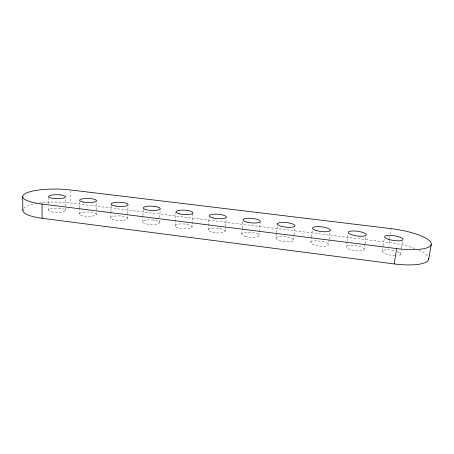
<?xml version="1.0" encoding="UTF-8"?>
<svg xmlns="http://www.w3.org/2000/svg" width="454" height="454" viewBox="0 0 454 454"><rect width="100%" height="100%" fill="white"/><g stroke="black" fill="none" stroke-linecap="round" stroke-linejoin="round"><path stroke-width="0.34" stroke-dasharray="2.27 1.7" d="M48.584 210.242L48.584 206.15M48.584 203.42L48.584 196.605M65.416 210.23L65.512 198.052M414.791 248.531A37.183 10.221 9 0 0 389.021 242.538L70.557 202.955L70.682 190.657M79.444 214.163L79.524 208.67M79.529 207.983L79.637 200.435M96.214 214.47A8.405 2.202 1.2 0 0 84.098 212.126A8.405 2.202 1.2 0 0 83.173 215.917A8.405 2.202 1.2 0 0 96.214 214.47L96.305 210.378M96.322 209.691L96.515 200.821M110.804 217.801L110.958 212.279M110.98 211.587L111.196 203.999M127.597 218.442A8.405 2.259 1.9 0 0 115.117 216.047A8.405 2.259 1.9 0 0 114.873 219.957A8.405 2.259 1.9 0 0 127.597 218.442L127.744 214.322M127.767 213.635L128.068 205.384M142.704 221.853L142.942 216.291M142.976 215.599L143.243 209.345M159.53 222.488L159.74 218.334M159.774 217.642L160.2 209.339M175.176 225.978L175.987 211.978M192.042 226.977A8.461 2.366 3.5 0 0 179.954 223.975A8.461 2.366 3.5 0 0 178.848 228.01A8.461 2.366 3.5 0 0 192.042 226.977L192.956 213.011M208.204 229.798L209.129 217.131M225.201 231.182A8.53 2.412 4.4 0 0 212.625 228.107A8.53 2.412 4.4 0 0 212.268 232.272A8.53 2.412 4.4 0 0 225.201 231.182L225.542 226.96M225.598 226.257L226.336 217.114M276.043 238.015L276.015 238.407A8.739 2.491 6.3 0 0 283.892 241.556L285.271 241.698A8.739 2.491 6.3 0 0 293.261 240.421A8.739 2.491 6.3 0 0 288.057 237.175L286.775 236.926A8.739 2.491 6.3 0 0 276.043 238.015L276.543 233.265M241.8 234.06L242.277 228.663M242.334 227.987L242.992 220.565M258.967 235.461L260.267 221.966M276.611 232.59L277.53 223.765M293.352 240.211L293.891 235.444M293.965 234.763L294.958 225.91M329.071 239.86L328.31 245.041A8.887 2.514 7.2 0 1 315.28 245.273L314.123 244.916A8.887 2.514 7.2 0 1 310.859 242.828L311.399 237.641M311.478 236.96L312.466 228.759M329.156 239.173L330.126 231.631M364.914 244.36L364.21 249.195A9.069 2.537 8.1 0 1 356.787 250.818L355.363 250.67A9.069 2.537 8.1 0 1 346.249 246.953L346.907 242.101M347.004 241.414L348.133 233.152M365.01 243.667L366.219 235.376M382.37 251.102L383.119 246.255M383.221 245.563L384.396 237.947M389.021 242.538L390.213 234.894M390.326 234.202L391.195 228.64M400.655 254.229L401.557 248.644M401.671 247.952L402.806 240.978M397.437 251.601A9.284 2.548 9 0 1 397.449 255.528M394.963 255.591A9.284 2.548 9 0 1 382.325 251.34A9.284 2.548 9 0 1 395.014 250.829M364.21 249.229A9.069 2.537 8.1 0 0 356.447 245.716L355.056 245.512A9.069 2.537 8.1 0 0 346.249 246.953M310.82 242.425A8.887 2.514 7.2 0 1 322.612 241.539L323.861 241.846A8.887 2.514 7.2 0 1 328.452 244.661M23.903 208.244A33.738 8.586 0.5 0 1 36.859 203.517M38.999 203.171A33.738 8.586 0.5 0 1 70.557 202.955M418.906 250.205A37.183 10.221 9 0 1 427.952 256.47M60.535 208.346L59.315 208.221A8.422 2.139 0.5 0 0 49.373 209.288A8.422 2.139 0.5 0 0 52.272 211.99L53.436 212.171A8.422 2.139 0.5 0 0 64.644 211.229A8.422 2.139 0.5 0 0 60.535 208.346M153.548 220.082L152.277 219.952A8.422 2.315 2.7 0 0 143.072 221.177A8.422 2.315 2.7 0 0 147.408 224.123L148.651 224.31A8.422 2.315 2.7 0 0 159.172 223.22A8.422 2.315 2.7 0 0 153.548 220.082M245.166 236.301A8.62 2.457 5.3 0 0 258.894 235.842A8.62 2.457 5.3 0 0 247.089 232.232A8.62 2.457 5.3 0 0 245.166 236.301"/><path stroke-width="0.68" d="M22.995 209.572A33.738 8.586 0.5 0 0 42.091 218.278L394.203 263.933L396.665 248.576A37.438 9.506 8.7 0 0 431.215 243.202A37.438 9.506 8.7 0 0 391.195 228.64L70.693 189.971A33.948 7.973 0.8 0 0 25.867 193.245A33.948 7.973 0.8 0 0 42.057 204.033L396.665 248.576M428.695 259.024L431.3 244.212M22.7 196.463L22.853 210.253M42.057 204.033L42.091 218.278M428.678 258.195A37.183 10.221 9 0 1 394.203 263.933M277.53 223.765L277.502 224.128A8.796 2.315 6.1 0 0 285.452 227.108L286.843 227.25A8.796 2.315 6.1 0 0 294.867 226.109A8.796 2.315 6.1 0 0 289.607 223.056L288.318 222.818A8.796 2.315 6.1 0 0 277.53 223.765M330.308 230.257L330.166 230.609A8.944 2.338 7 0 1 317.062 230.751L315.893 230.411A8.944 2.338 7 0 1 312.596 228.447L312.551 228.073A8.944 2.338 7 0 1 324.4 227.318L325.66 227.607A8.944 2.338 7 0 1 330.308 230.257M60.615 194.919L59.383 194.794A8.478 1.986 0.8 0 0 49.378 195.731A8.478 1.986 0.8 0 0 52.301 198.256L53.47 198.426A8.478 1.986 0.8 0 0 64.746 197.621A8.478 1.986 0.8 0 0 60.615 194.919M154.207 206.377L152.924 206.247A8.478 2.151 2.8 0 0 143.668 207.325A8.478 2.151 2.8 0 0 148.044 210.094L149.298 210.276A8.478 2.151 2.8 0 0 159.87 209.322A8.478 2.151 2.8 0 0 154.207 206.377M358.87 236.154L357.434 236.006A9.125 2.355 7.8 0 1 348.229 232.493A9.125 2.355 7.8 0 1 357.071 231.205L358.473 231.404A9.125 2.355 7.8 0 1 366.321 234.712A9.125 2.355 7.8 0 1 358.87 236.154M388.641 239.349A9.347 2.372 8.7 0 0 403.033 239.581A9.347 2.372 8.7 0 0 389.759 235.371A9.347 2.372 8.7 0 0 388.641 239.349M115.299 206.031A8.456 2.1 2.1 0 0 128.09 204.697A8.456 2.1 2.1 0 0 115.532 202.399A8.456 2.1 2.1 0 0 115.299 206.031M83.394 202.087A8.456 2.043 1.4 0 0 96.515 200.821A8.456 2.043 1.4 0 0 84.319 198.568A8.456 2.043 1.4 0 0 83.394 202.087M213.335 218.051A8.581 2.242 4.4 0 0 226.336 217.114A8.581 2.242 4.4 0 0 213.669 214.18A8.581 2.242 4.4 0 0 213.335 218.051M246.46 221.995A8.677 2.281 5.3 0 0 260.267 221.643A8.677 2.281 5.3 0 0 248.361 218.221A8.677 2.281 5.3 0 0 246.46 221.995M179.693 213.896A8.518 2.202 3.6 0 0 192.956 213.011A8.518 2.202 3.6 0 0 180.783 210.151A8.518 2.202 3.6 0 0 179.693 213.896"/></g></svg>
